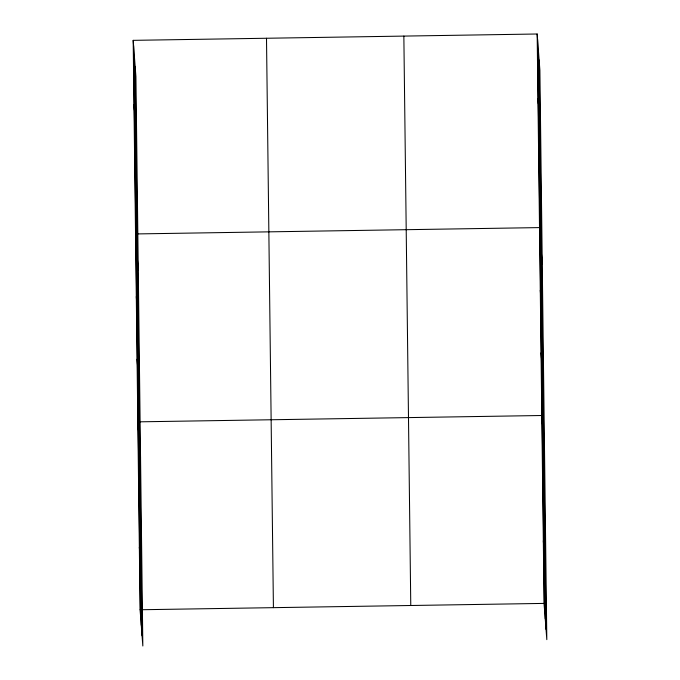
<?xml version="1.0" encoding="UTF-8"?>
<svg xmlns="http://www.w3.org/2000/svg" width="680" height="680" viewBox="0 0 680 680"><rect width="100%" height="100%" fill="white"/><g stroke="black" fill="none" stroke-linecap="round" stroke-linejoin="round"><path stroke-width="1.02" d="M133.186 40.349L135.915 76.593L142.834 646L140.106 609.756L133.186 40.349L537.166 34L539.894 70.244L546.813 639.65L544.085 603.406L537.166 34M140.106 609.756L544.085 603.406M537.957 98.532L538.356 103.861M538.738 163.064L539.138 168.394M542.249 263.84L539.52 227.596L135.541 233.946L138.261 270.19M540.285 290.232L540.685 295.562M541.042 352.869L541.442 358.19M544.527 451.741L541.807 415.505L137.819 421.855L140.547 458.099M542.563 478.133L542.963 483.463M543.328 540.77L543.728 546.1M133.969 104.882L134.368 110.211M134.759 169.413L135.158 174.743M136.297 296.582L136.697 301.911M137.062 359.219L137.462 364.548M138.584 484.491L138.983 489.812M139.34 547.119L139.749 552.449M539.13 60.044L546.048 629.442M538.339 49.529L545.258 618.936M537.565 39.33L544.493 608.727M403.852 36.099L410.771 605.498M266.5 38.258L273.42 607.665M135.142 66.394L142.06 635.8M134.351 55.879L141.27 625.285M133.586 45.679L140.505 615.086"/></g></svg>
